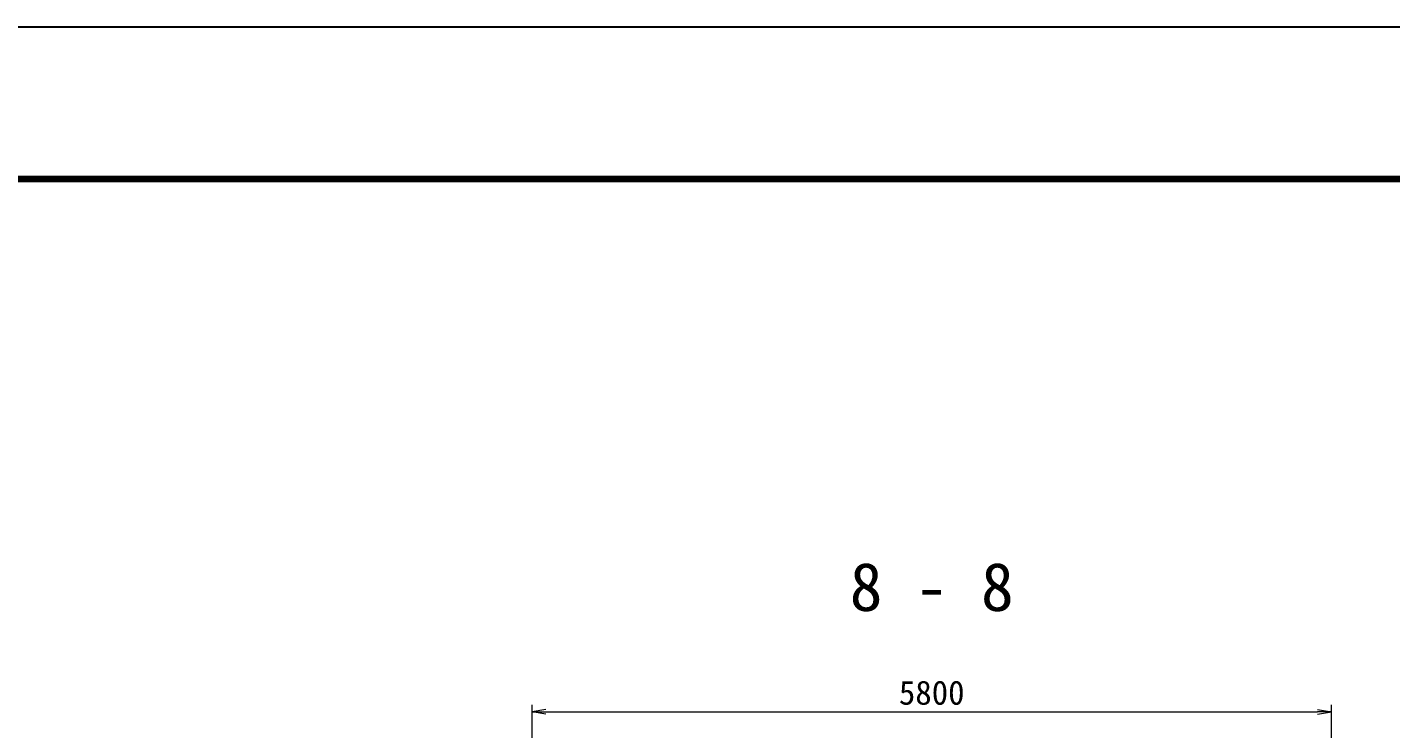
# Model space of a CAD drawing. Header units: millimetres. Extents: x 0 to 126150, y 0 to 29700.
# Drawn here: x 69205 to 79097, y 24616 to 29700 of the extents above; entities that cross this region are included whole.
import ezdxf
from ezdxf.enums import TextEntityAlignment as Align

# ---------------------------------------------------------------- set-up
doc = ezdxf.new("R2010")
doc.units = ezdxf.units.MM
doc.header["$LTSCALE"] = 500
doc.layers.get('Defpoints').update_dxf_attribs({"color": 153})
for name, color, linetype, lineweight in [('D-STR-DIM', 7, 'Continuous', 13), ('D-STR-TXT', 7, 'Continuous', 13), ('D-TTL', 2, 'Continuous', 140)]:
    doc.layers.add(name, color=color, linetype=linetype, lineweight=lineweight)
doc.styles.add('YOKO_GOTHIC', font='')
doc.styles.get('YOKO_GOTHIC').set_extended_font_data('MS Gothic')
doc.dimstyles.new('S50', dxfattribs={"dimscale": 50, "dimtxt": 3.5, "dimasz": 2, "dimexe": 1, "dimexo": 1, "dimgap": 1, "dimtad": 1, "dimdec": 0, "dimzin": 1, "dimdsep": 46, "dimtxsty": 'YOKO_GOTHIC', "dimblk": 'OPEN', "dimcen": 0, "dimclrd": 256, "dimclre": 256, "dimclrt": 256, "dimaunit": 1, "dimadec": 3, "dimazin": 0, "dimtfac": 1, "dimtdec": 0, "dimtix": 1, "dimtmove": 2, "dimatfit": 3, "dimldrblk": 'OPEN', "dimfxl": 1, "dimlwd": -1, "dimlwe": -1, "dimarcsym": 2})

# ---------------------------------------------------------------- blocks, each defined once
blk = doc.blocks.new('_Open')
at = {"color": 0, "linetype": 'ByBlock', "lineweight": -2}
for p, q in [((-1, 0.167), (0, 0)), ((-1, -0.167), (0, 0)), ((0, 0), (-1, 0))]:
    blk.add_line(p, q, dxfattribs=at)
blk = doc.blocks.new('*D237')
at = {"layer": 'D-STR-DIM', "transparency": 16777216}
for p, q in [((72866.9, 22308.7), (72866.9, 24788)), ((72966.9, 24738), (78566.9, 24738)), ((78666.9, 22308.7), (78666.9, 24788))]:
    blk.add_line(p, q, dxfattribs=at)
at = {"layer": 'Defpoints', "color": 0, "transparency": 16777216}
for p in [(78666.9, 24738), (72866.9, 22258.7), (78666.9, 22258.7)]:
    blk.add_point(p, dxfattribs=at)
at = {"layer": 'D-STR-DIM', "transparency": 16777216, "xscale": 100, "yscale": 100, "zscale": 100, "rotation": 180}
blk.add_blockref('_Open', (72866.9, 24738), dxfattribs=at)
at = {"layer": 'D-STR-DIM', "transparency": 16777216, "xscale": 100, "yscale": 100, "zscale": 100}
blk.add_blockref('_Open', (78666.9, 24738), dxfattribs=at)
at = {"layer": 'D-STR-DIM', "transparency": 16777216, "insert": (75766.9, 24875.5), "char_height": 175, "attachment_point": 5, "style": 'YOKO_GOTHIC'}
blk.add_mtext('5800', dxfattribs=at)

msp = doc.modelspace()

# ---------------------------------------------------------------- linework, layer by layer
at = {"layer": 'D-TTL'}
msp.add_lwpolyline([(43075, 28600), (43075, 1100), (83075, 1100), (83075, 28600)], close=True, dxfattribs=at)
at = {"layer": 'Defpoints', "color": 1}
msp.add_lwpolyline([(42050, 29700), (42050, 0), (84100, 0), (84100, 29700)], close=True, dxfattribs=at)

# ---------------------------------------------------------------- texts
at = {"layer": 'D-STR-TXT', "style": 'YOKO_GOTHIC'}
msp.add_text('8 - 8', height=350, dxfattribs=at).set_placement((75766.9, 25469.4), align=Align.CENTER)

# ---------------------------------------------------------------- dimensions: what is measured, and where the dimension line sits
at = {"layer": 'D-STR-DIM'}
dim = msp.add_linear_dim(base=(78666.9, 24738), p1=(72866.9, 22258.7), p2=(78666.9, 22258.7), dimstyle='S50', dxfattribs=at)
dim.commit()
dim.dimension.update_dxf_attribs({"geometry": '*D237', "text_midpoint": (75766.9, 24875.5)})

doc.saveas('drawing.dxf')
